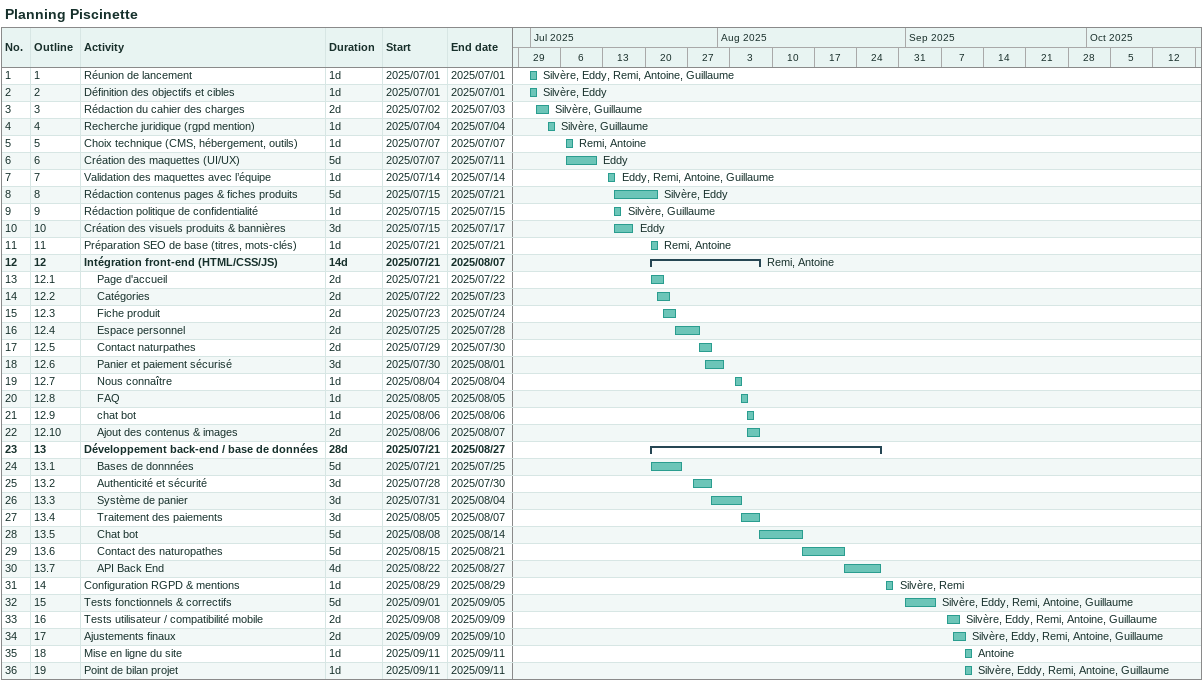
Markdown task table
Planning Piscinette

| ID | WBS | Task | Duration | Start | Finish | Resources |
|---|---|---|---|---|---|---|
| 1 | 1 | Réunion de lancement | 1d | 2025-07-01 | 2025-07-01 | Silvère, Eddy, Remi, Antoine, Guillaume |
| 2 | 2 | Définition des objectifs et cibles | 1d | 2025-07-01 | 2025-07-01 | Silvère, Eddy |
| 3 | 3 | Rédaction du cahier des charges | 2d | 2025-07-02 | 2025-07-03 | Silvère, Guillaume |
| 4 | 4 | Recherche juridique (rgpd mention) | 1d | 2025-07-04 | 2025-07-04 | Silvère, Guillaume |
| 5 | 5 | Choix technique (CMS, hébergement, outils) | 1d | 2025-07-07 | 2025-07-07 | Remi, Antoine |
| 6 | 6 | Création des maquettes (UI/UX) | 5d | 2025-07-07 | 2025-07-11 | Eddy |
| 7 | 7 | Validation des maquettes avec l’équipe | 1d | 2025-07-14 | 2025-07-14 | Eddy, Remi, Antoine, Guillaume |
| 8 | 8 | Rédaction contenus pages & fiches produits | 5d | 2025-07-15 | 2025-07-21 | Silvère, Eddy |
| 9 | 9 | Rédaction politique de confidentialité | 1d | 2025-07-15 | 2025-07-15 | Silvère, Guillaume |
| 10 | 10 | Création des visuels produits & bannières | 3d | 2025-07-15 | 2025-07-17 | Eddy |
| 11 | 11 | Préparation SEO de base (titres, mots-clés) | 1d | 2025-07-21 | 2025-07-21 | Remi, Antoine |
| 12 | 12 | **Intégration front-end (HTML/CSS/JS)** | 14d | 2025-07-21 | 2025-08-07 | Remi, Antoine |
| 13 | 12.1 | Page d'accueil | 2d | 2025-07-21 | 2025-07-22 |  |
| 14 | 12.2 | Catégories | 2d | 2025-07-22 | 2025-07-23 |  |
| 15 | 12.3 | Fiche produit | 2d | 2025-07-23 | 2025-07-24 |  |
| 16 | 12.4 | Espace personnel | 2d | 2025-07-25 | 2025-07-28 |  |
| 17 | 12.5 | Contact naturpathes | 2d | 2025-07-29 | 2025-07-30 |  |
| 18 | 12.6 | Panier et paiement sécurisé | 3d | 2025-07-30 | 2025-08-01 |  |
| 19 | 12.7 | Nous connaître | 1d | 2025-08-04 | 2025-08-04 |  |
| 20 | 12.8 | FAQ | 1d | 2025-08-05 | 2025-08-05 |  |
| 21 | 12.9 | chat bot | 1d | 2025-08-06 | 2025-08-06 |  |
| 22 | 12.10 | Ajout des contenus & images | 2d | 2025-08-06 | 2025-08-07 |  |
| 23 | 13 | **Développement back-end / base de données** | 28d | 2025-07-21 | 2025-08-27 |  |
| 24 | 13.1 | Bases de donnnées | 5d | 2025-07-21 | 2025-07-25 |  |
| 25 | 13.2 | Authenticité et sécurité | 3d | 2025-07-28 | 2025-07-30 |  |
| 26 | 13.3 | Système de panier | 3d | 2025-07-31 | 2025-08-04 |  |
| 27 | 13.4 | Traitement des paiements | 3d | 2025-08-05 | 2025-08-07 |  |
| 28 | 13.5 | Chat bot | 5d | 2025-08-08 | 2025-08-14 |  |
| 29 | 13.6 | Contact des naturopathes | 5d | 2025-08-15 | 2025-08-21 |  |
| 30 | 13.7 | API Back End | 4d | 2025-08-22 | 2025-08-27 |  |
| 31 | 14 | Configuration RGPD & mentions | 1d | 2025-08-29 | 2025-08-29 | Silvère, Remi |
| 32 | 15 | Tests fonctionnels & correctifs | 5d | 2025-09-01 | 2025-09-05 | Silvère, Eddy, Remi, Antoine, Guillaume |
| 33 | 16 | Tests utilisateur / compatibilité mobile | 2d | 2025-09-08 | 2025-09-09 | Silvère, Eddy, Remi, Antoine, Guillaume |
| 34 | 17 | Ajustements finaux | 2d | 2025-09-09 | 2025-09-10 | Silvère, Eddy, Remi, Antoine, Guillaume |
| 35 | 18 | Mise en ligne du site | 1d | 2025-09-11 | 2025-09-11 | Antoine |
| 36 | 19 | Point de bilan projet | 1d | 2025-09-11 | 2025-09-11 | Silvère, Eddy, Remi, Antoine, Guillaume |
